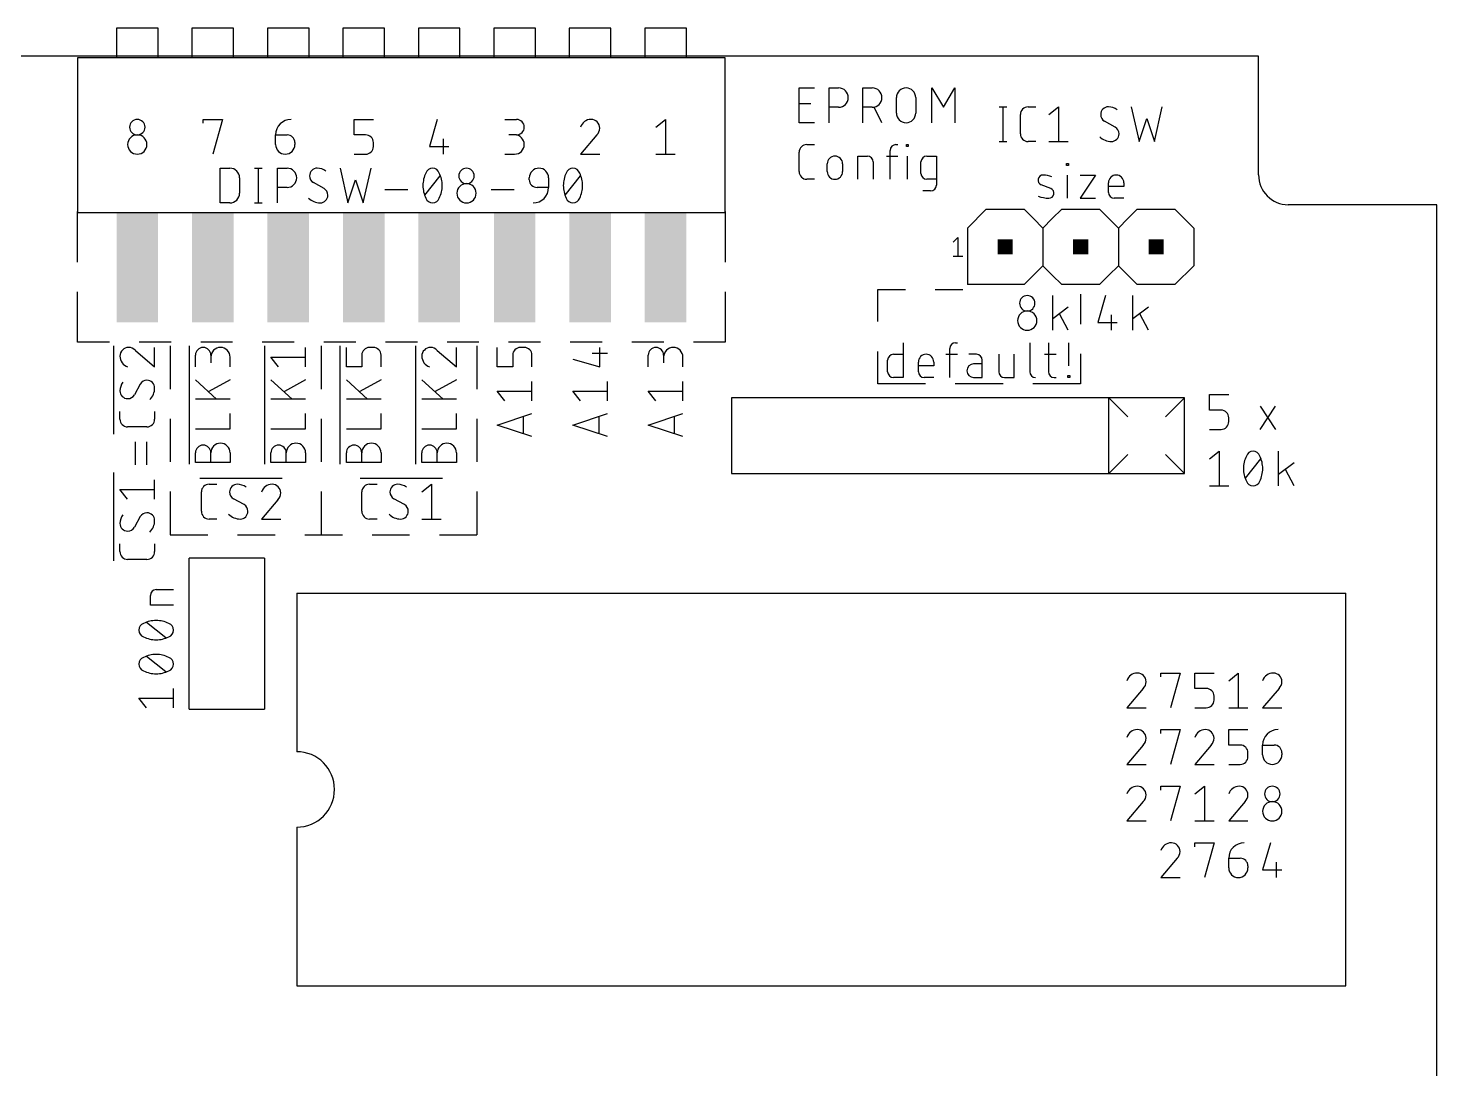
# Model space of a CAD drawing. Extents: x 0 to 102, y 0 to 90.
# Drawn here: x 54.59 to 102, y 40.92 to 75.94 of the extents above; entities that cross this region are included whole.
import ezdxf

# ---------------------------------------------------------------- set-up
doc = ezdxf.new("R2010")
doc.units = 0
for name, color, linetype in [('20', 30, 'CONTINUOUS'), ('21', 253, 'CONTINUOUS'), ('51', 253, 'CONTINUOUS')]:
    doc.layers.add(name, color=color, linetype=linetype)

# ---------------------------------------------------------------- blocks, each defined once
blk = doc.blocks.new('RECT')
blk.add_solid([(-0.5, -0.5), (0.5, -0.5), (-0.5, 0.5), (0.5, 0.5)])

msp = doc.modelspace()

# ---------------------------------------------------------------- linework, layer by layer
at = {"layer": '20'}
for p, q in [((96, 75), (6, 75)), ((96, 71), (96, 75)), ((102, 70), (97, 70)), ((102, 11), (102, 70))]:
    msp.add_line(p, q, dxfattribs=at)
msp.add_arc((97, 71), 1, 180, 270, dxfattribs=at)
at = {"layer": '21'}
for p, q in [((58.9612, 75.9387), (57.5613, 75.9387)), ((57.5613, 75.9387), (57.5613, 74.9387)), ((58.9612, 74.9387), (58.9612, 75.9387)), ((61.5013, 75.9387), (60.1013, 75.9387)), ((60.1013, 75.9387), (60.1013, 74.9387)), ((61.5013, 74.9387), (61.5013, 75.9387)), ((64.0413, 75.9387), (62.6413, 75.9387)), ((62.6413, 75.9387), (62.6413, 74.9387)), ((64.0413, 74.9387), (64.0413, 75.9387)), ((66.5812, 75.9387), (65.1813, 75.9387)), ((65.1813, 75.9387), (65.1813, 74.9387)), ((66.5812, 74.9387), (66.5812, 75.9387)), ((69.1213, 75.9387), (67.7212, 75.9387)), ((67.7212, 75.9387), (67.7212, 74.9387)), ((69.1213, 74.9387), (69.1213, 75.9387)), ((71.6613, 75.9387), (70.2613, 75.9387)), ((70.2613, 75.9387), (70.2613, 74.9387)), ((71.6613, 74.9387), (71.6613, 75.9387)), ((74.2013, 75.9387), (72.8013, 75.9387)), ((72.8013, 75.9387), (72.8013, 74.9387)), ((74.2013, 74.9387), (74.2013, 75.9387)), ((76.7413, 75.9387), (75.3413, 75.9387)), ((75.3413, 75.9387), (75.3413, 74.9387)), ((76.7413, 74.9387), (76.7413, 75.9387)), ((75.3413, 74.9387), (56.2513, 74.9387)), ((56.2513, 74.9387), (56.2513, 69.7687)), ((76.7413, 74.9387), (75.3413, 74.9387)), ((78.0513, 74.9387), (76.7413, 74.9387)), ((78.0513, 69.7687), (78.0513, 74.9387)), ((80.5371, 72.7583), (80.5371, 73.9267)), ((80.5371, 73.9267), (81.0563, 73.9267)), ((81.5423, 72.7583), (81.5423, 73.9267)), ((81.5423, 73.9267), (81.8669, 73.9267)), ((82.6758, 72.7583), (82.6758, 73.9267)), ((82.6758, 73.9267), (83.0003, 73.9267)), ((83.8114, 73.0829), (83.8114, 73.6021)), ((84.4605, 73.6021), (84.4605, 73.0829)), ((85.0038, 72.7583), (85.0038, 73.9267)), ((85.0038, 73.9267), (85.3932, 73.2776)), ((85.3932, 73.2776), (85.7827, 73.9267)), ((85.7827, 73.9267), (85.7827, 72.7583)), ((80.5371, 73.4074), (80.9265, 73.4074)), ((81.8669, 73.2776), (81.5423, 73.2776)), ((83.0003, 73.2776), (82.6758, 73.2776)), ((83.3249, 72.7583), (83.0652, 73.2776)), ((87.2674, 73.2917), (87.527, 73.2917)), ((87.3972, 73.2917), (87.3972, 72.1233)), ((87.9837, 72.3829), (87.9837, 73.0321)), ((88.2433, 73.2917), (88.503, 73.2917)), ((88.9395, 73.0321), (89.2641, 73.2917)), ((89.2641, 73.2917), (89.2641, 72.1233)), ((91.7166, 73.2917), (91.9762, 72.1233)), ((92.4955, 72.1233), (92.7552, 73.2917)), ((60.4767, 72.7381), (60.4767, 72.868)), ((60.4767, 72.868), (61.1258, 72.868)), ((61.1258, 72.868), (60.8012, 71.6996)), ((65.5567, 72.3487), (65.5567, 72.868)), ((65.5567, 72.868), (66.2058, 72.868)), ((68.3563, 72.868), (68.0967, 71.9592)), ((70.6367, 72.868), (71.0262, 72.868)), ((75.7167, 72.6083), (76.0412, 72.868)), ((76.0412, 72.868), (76.0412, 71.6996)), ((81.0563, 72.7583), (80.5371, 72.7583)), ((91.1733, 72.6101), (90.8163, 72.8049)), ((91.9762, 72.1233), (92.2359, 72.9022)), ((92.2359, 72.9022), (92.4955, 72.1233)), ((62.9167, 72.3487), (63.3062, 72.3487)), ((62.9167, 72.0241), (62.9167, 72.3487)), ((63.5658, 72.089), (63.5658, 72.0241)), ((65.9462, 72.3487), (65.5567, 72.3487)), ((66.2058, 71.9592), (66.2058, 72.089)), ((68.5511, 72.2188), (68.5511, 71.6996)), ((71.0262, 72.3487), (70.7665, 72.3487)), ((73.7284, 72.3487), (73.1767, 71.6996)), ((87.2674, 72.1233), (87.527, 72.1233)), ((88.503, 72.1233), (88.2433, 72.1233)), ((88.9395, 72.1233), (89.5886, 72.1233)), ((65.5567, 71.6996), (65.9462, 71.6996)), ((68.0967, 71.9592), (68.7458, 71.9592)), ((70.6367, 71.6996), (70.9612, 71.6996)), ((73.1767, 71.6996), (73.8258, 71.6996)), ((75.7167, 71.6996), (76.3658, 71.6996)), ((80.5371, 71.1129), (80.5371, 71.7621)), ((80.7967, 72.0217), (81.0563, 72.0217)), ((82.5103, 70.8533), (82.5103, 71.6322)), ((82.5103, 71.6322), (82.8348, 71.6322)), ((83.4718, 71.6322), (83.8613, 71.6322)), ((83.6016, 70.8533), (83.6016, 71.827)), ((83.7964, 72.0217), (83.8613, 72.0217)), ((84.1472, 71.9568), (84.1472, 72.0217)), ((84.1472, 72.0217), (84.2121, 72.0217)), ((84.2121, 71.9568), (84.1472, 71.9568)), ((84.1796, 70.8533), (84.1796, 71.6322)), ((84.2121, 72.0217), (84.2121, 71.9568)), ((84.8327, 71.6322), (85.1573, 71.6322)), ((85.1573, 71.6322), (85.1573, 70.6586)), ((81.4816, 71.1129), (81.4816, 71.3726)), ((82.0009, 71.3726), (82.0009, 71.1129)), ((83.0296, 71.4375), (83.0296, 70.8533)), ((84.638, 71.048), (84.638, 71.4375)), ((89.5378, 71.3218), (89.5378, 71.3867)), ((89.5378, 71.3867), (89.6027, 71.3867)), ((89.6027, 71.3218), (89.5378, 71.3218)), ((89.6027, 71.3867), (89.6027, 71.3218)), ((81.0563, 70.8533), (80.7967, 70.8533)), ((85.1573, 70.8533), (84.8327, 70.8533)), ((89.0087, 70.5429), (88.6841, 70.6727)), ((89.5703, 70.2183), (89.5703, 70.9972)), ((89.9964, 70.9972), (90.5157, 70.9972)), ((90.5157, 70.9972), (89.9964, 70.2183)), ((90.9489, 70.413), (90.9489, 70.7376)), ((91.4682, 70.7376), (91.4682, 70.6078)), ((84.9625, 70.4638), (84.7029, 70.4638)), ((89.9964, 70.2183), (90.5157, 70.2183)), ((91.4682, 70.6078), (90.9489, 70.6078)), ((91.4682, 70.2183), (91.1437, 70.2183)), ((56.2513, 69.7687), (56.2513, 69.7388)), ((56.2513, 68.0688), (56.2513, 69.7687)), ((56.2513, 69.7388), (78.0513, 69.7388)), ((78.0513, 69.7388), (78.0513, 69.7687)), ((78.0513, 69.7687), (78.0513, 68.0688)), ((86.8363, 69.85), (86.2013, 69.215)), ((86.8363, 69.85), (88.1063, 69.85)), ((88.1063, 69.85), (88.4237, 69.5325)), ((89.0588, 69.5325), (89.3762, 69.85)), ((89.3762, 69.85), (90.6463, 69.85)), ((89.3762, 69.85), (90.6463, 69.85)), ((90.6463, 69.85), (90.9638, 69.5325)), ((91.5988, 69.5325), (91.9163, 69.85)), ((91.9163, 69.85), (93.1863, 69.85)), ((93.1863, 69.85), (93.8213, 69.215)), ((85.725, 68.7388), (85.8838, 68.8975)), ((85.8838, 68.8975), (85.8838, 68.2625)), ((86.2013, 69.215), (86.2013, 67.945)), ((93.8213, 69.215), (93.8213, 67.945)), ((85.725, 68.2625), (86.0425, 68.2625)), ((86.2013, 67.945), (86.2013, 67.31)), ((93.8213, 67.945), (93.1863, 67.31)), ((88.4237, 67.6275), (88.1063, 67.31)), ((89.3762, 67.31), (89.0588, 67.6275)), ((90.9638, 67.6275), (90.6463, 67.31)), ((91.9163, 67.31), (91.5988, 67.6275)), ((56.2513, 65.3688), (56.2513, 67.0688)), ((78.0513, 67.0688), (78.0513, 65.3688)), ((83.185, 66.0637), (83.185, 67.1513)), ((83.185, 67.1513), (84.1138, 67.1513)), ((85.1138, 67.1513), (86.0425, 67.1513)), ((88.1063, 67.31), (86.2013, 67.31)), ((89.0733, 65.7733), (89.0733, 66.9417)), ((90.6463, 67.31), (89.3762, 67.31)), ((90.0113, 66.9925), (90.0113, 65.9844)), ((90.8483, 66.9417), (90.5887, 66.0329)), ((91.772, 65.7733), (91.772, 66.9417)), ((93.1863, 67.31), (91.9163, 67.31)), ((89.5926, 66.5522), (89.0733, 66.1628)), ((92.2913, 66.5522), (91.772, 66.1628)), ((89.5926, 65.7733), (89.3005, 66.325)), ((90.5887, 66.0329), (91.2378, 66.0329)), ((91.0431, 66.2926), (91.0431, 65.7733)), ((92.2913, 65.7733), (91.9992, 66.325)), ((57.324, 65.3688), (56.2513, 65.3688)), ((57.4739, 62.2801), (57.4739, 65.2463)), ((58.1963, 65.0981), (58.8454, 64.5463)), ((59.3967, 65.3688), (58.324, 65.3688)), ((58.8454, 64.5463), (58.8454, 65.1955)), ((59.3725, 65.2463), (59.3725, 63.7963)), ((60.0139, 61.274), (60.0139, 65.2463)), ((61.4694, 65.3688), (60.3967, 65.3688)), ((63.5422, 65.3688), (62.4694, 65.3688)), ((62.5539, 61.274), (62.5539, 65.2463)), ((63.9255, 64.5463), (63.9255, 65.1955)), ((64.4525, 65.2463), (64.4525, 63.7963)), ((65.6149, 65.3688), (64.5422, 65.3688)), ((65.0939, 61.274), (65.0939, 65.2463)), ((65.297, 64.5463), (65.297, 65.1955)), ((66.2058, 65.1955), (66.076, 65.1955)), ((67.6876, 65.3688), (66.6149, 65.3688)), ((67.6339, 61.274), (67.6339, 65.2463)), ((68.3563, 65.0981), (69.0055, 64.5463)), ((69.7603, 65.3688), (68.6876, 65.3688)), ((69.0055, 64.5463), (69.0055, 65.1955)), ((69.6912, 65.2463), (69.6912, 63.7963)), ((70.377, 64.5463), (70.377, 65.1955)), ((71.8331, 65.3688), (70.7603, 65.3688)), ((71.2858, 65.1955), (71.156, 65.1955)), ((73.9058, 65.3688), (72.8331, 65.3688)), ((73.5662, 65.0007), (74.0855, 65.0007)), ((73.8258, 64.5463), (73.8258, 65.1955)), ((75.9785, 65.3688), (74.9058, 65.3688)), ((78.0513, 65.3688), (76.9785, 65.3688)), ((83.185, 63.9763), (83.185, 65.0637)), ((83.7104, 64.9647), (84.035, 64.9647)), ((84.035, 65.3542), (84.035, 64.1858)), ((85.4737, 64.9647), (85.8632, 64.9647)), ((85.6035, 64.1858), (85.6035, 65.1595)), ((85.7982, 65.3542), (85.8632, 65.3542)), ((86.5072, 64.9647), (86.2476, 64.9647)), ((87.2554, 64.9647), (87.2554, 64.3805)), ((87.7746, 64.1858), (87.7746, 64.9647)), ((88.299, 65.3542), (88.299, 64.3805)), ((88.7969, 64.9647), (89.1864, 64.9647)), ((88.9267, 65.3542), (88.9267, 64.3805)), ((89.6105, 64.5753), (89.6105, 65.3542)), ((90.0113, 64.9844), (90.0113, 63.9763)), ((60.2171, 64.5463), (60.2171, 64.9358)), ((60.7363, 64.9358), (60.7363, 64.6762)), ((61.3855, 64.5463), (61.3855, 64.8709)), ((63.0167, 64.5463), (62.757, 64.8709)), ((62.757, 64.8709), (63.9255, 64.8709)), ((65.8163, 64.5463), (65.297, 64.5463)), ((65.8163, 64.9358), (65.8163, 64.5463)), ((66.4655, 64.5463), (66.4655, 64.9358)), ((70.8963, 64.5463), (70.377, 64.5463)), ((70.8963, 64.9358), (70.8963, 64.5463)), ((71.5455, 64.5463), (71.5455, 64.9358)), ((72.9171, 64.806), (73.8258, 64.5463)), ((75.4571, 64.5463), (75.4571, 64.9358)), ((75.9763, 64.9358), (75.9763, 64.6762)), ((76.6255, 64.5463), (76.6255, 64.8709)), ((83.5157, 64.3805), (83.5157, 64.77)), ((84.5503, 64.3805), (84.5503, 64.7051)), ((85.0696, 64.5753), (84.5503, 64.5753)), ((85.0696, 64.7051), (85.0696, 64.5753)), ((86.702, 64.6402), (86.4099, 64.6402)), ((86.702, 64.1858), (86.702, 64.77)), ((60.2171, 64.1075), (60.9311, 63.4584)), ((61.3855, 64.1075), (60.6714, 63.718)), ((62.757, 64.1075), (63.4711, 63.4584)), ((63.9255, 64.1075), (63.2114, 63.718)), ((65.297, 64.1075), (66.0111, 63.4584)), ((66.4655, 64.1075), (65.7514, 63.718)), ((67.8371, 64.1075), (68.5511, 63.4584)), ((69.0055, 64.1075), (68.2914, 63.718)), ((71.5455, 63.4033), (71.5455, 64.0525)), ((74.0855, 63.4033), (74.0855, 64.0525)), ((76.6255, 63.4033), (76.6255, 64.0525)), ((84.035, 64.1858), (83.7104, 64.1858)), ((85.0696, 64.1858), (84.745, 64.1858)), ((86.4099, 64.1858), (86.702, 64.1858)), ((87.4501, 64.1858), (87.7746, 64.1858)), ((89.1215, 64.1858), (89.1864, 64.1858)), ((89.578, 64.1858), (89.578, 64.2507)), ((89.578, 64.2507), (89.6429, 64.2507)), ((89.6429, 64.1858), (89.578, 64.1858)), ((89.6429, 64.2507), (89.6429, 64.1858)), ((58.3586, 63.9607), (58.1639, 63.6037)), ((70.6367, 63.4033), (70.377, 63.7279)), ((70.377, 63.7279), (71.5455, 63.7279)), ((73.1767, 63.4033), (72.9171, 63.7279)), ((72.9171, 63.7279), (74.0855, 63.7279)), ((75.7167, 63.4033), (75.4571, 63.7279)), ((75.4571, 63.7279), (76.6255, 63.7279)), ((84.7938, 63.9763), (83.185, 63.9763)), ((87.4025, 63.9763), (85.7938, 63.9763)), ((90.0113, 63.9763), (88.4025, 63.9763)), ((94.3483, 63.0887), (94.3483, 63.608)), ((94.3483, 63.608), (94.9974, 63.608)), ((61.3855, 63.4584), (60.2171, 63.4584)), ((63.9255, 63.4584), (62.757, 63.4584)), ((66.4655, 63.4584), (65.297, 63.4584)), ((69.0055, 63.4584), (67.8371, 63.4584)), ((78.2638, 63.5), (78.2638, 60.96)), ((90.9638, 63.5), (78.2638, 63.5)), ((90.9638, 63.5), (91.5988, 62.865)), ((93.5038, 63.5), (90.9638, 63.5)), ((90.9638, 60.96), (90.9638, 63.5)), ((93.5038, 63.5), (92.8688, 62.865)), ((93.5038, 60.96), (93.5038, 63.5)), ((94.7378, 63.0887), (94.3483, 63.0887)), ((96.0515, 62.4396), (96.5708, 63.2185)), ((96.0515, 63.2185), (96.5708, 62.4396)), ((57.6771, 62.7834), (57.6771, 63.043)), ((58.8454, 63.043), (58.8454, 62.7834)), ((59.3725, 62.7963), (59.3725, 61.3463)), ((61.3855, 62.4531), (61.3855, 62.9724)), ((63.9255, 62.4531), (63.9255, 62.9724)), ((64.4525, 62.7963), (64.4525, 61.3463)), ((66.4655, 62.4531), (66.4655, 62.9724)), ((69.0055, 62.4531), (69.0055, 62.9724)), ((69.6912, 62.7963), (69.6912, 61.3463)), ((70.377, 62.5849), (71.5455, 62.9744)), ((71.5455, 62.1954), (70.377, 62.5849)), ((71.2533, 62.877), (71.2533, 62.2928)), ((72.9171, 62.5849), (74.0855, 62.9744)), ((74.0855, 62.1954), (72.9171, 62.5849)), ((73.7934, 62.877), (73.7934, 62.2928)), ((75.4571, 62.5849), (76.6255, 62.9744)), ((76.6255, 62.1954), (75.4571, 62.5849)), ((76.3334, 62.877), (76.3334, 62.2928)), ((94.9974, 62.6992), (94.9974, 62.829)), ((58.5858, 62.5237), (57.9367, 62.5237)), ((60.2171, 62.4531), (61.3855, 62.4531)), ((62.757, 62.4531), (63.9255, 62.4531)), ((65.297, 62.4531), (66.4655, 62.4531)), ((67.8371, 62.4531), (69.0055, 62.4531)), ((94.3483, 62.4396), (94.7378, 62.4396)), ((58.1963, 61.2429), (58.1963, 62.0219)), ((58.5858, 61.2429), (58.5858, 62.0219)), ((60.2171, 61.3248), (60.2171, 61.6493)), ((60.7363, 61.3248), (60.7363, 61.6493)), ((61.3855, 61.6493), (61.3855, 61.3248)), ((62.757, 61.3248), (62.757, 61.6493)), ((63.2763, 61.3248), (63.2763, 61.6493)), ((63.9255, 61.6493), (63.9255, 61.3248)), ((65.297, 61.3248), (65.297, 61.6493)), ((65.8163, 61.3248), (65.8163, 61.6493)), ((66.4655, 61.6493), (66.4655, 61.3248)), ((67.8371, 61.3248), (67.8371, 61.6493)), ((68.3563, 61.3248), (68.3563, 61.6493)), ((69.0055, 61.6493), (69.0055, 61.3248)), ((94.3483, 61.4433), (94.6729, 61.703)), ((94.6729, 61.703), (94.6729, 60.5346)), ((96.6747, 60.5346), (96.6747, 61.703)), ((61.3855, 61.3248), (60.2171, 61.3248)), ((63.9255, 61.3248), (62.757, 61.3248)), ((66.4655, 61.3248), (65.297, 61.3248)), ((69.0055, 61.3248), (67.8371, 61.3248)), ((90.9638, 60.96), (91.5988, 61.595)), ((93.5038, 60.96), (92.8688, 61.595)), ((95.5562, 60.7942), (96.0755, 61.4433)), ((97.1939, 61.3135), (96.6747, 60.924)), ((57.4739, 58.0152), (57.4739, 60.9847)), ((58.8454, 60.0886), (58.8454, 60.7378)), ((60.3671, 60.7949), (63.1404, 60.7949)), ((65.7646, 60.7949), (68.5379, 60.7949)), ((78.2638, 60.96), (90.9638, 60.96)), ((90.9638, 60.96), (93.5038, 60.96)), ((97.1939, 60.5346), (96.9018, 61.0863)), ((57.9367, 60.0886), (57.6771, 60.4132)), ((57.6771, 60.4132), (58.8454, 60.4132)), ((59.3725, 60.3463), (59.3725, 58.8963)), ((60.4179, 59.6829), (60.4179, 60.3321)), ((60.6775, 60.5917), (60.9372, 60.5917)), ((64.4525, 60.3463), (64.4525, 58.8963)), ((65.8154, 59.6829), (65.8154, 60.3321)), ((66.075, 60.5917), (66.3347, 60.5917)), ((67.838, 60.3321), (68.1626, 60.5917)), ((68.1626, 60.5917), (68.1626, 59.4233)), ((69.6912, 60.3463), (69.6912, 58.8963)), ((94.3483, 60.5346), (94.9974, 60.5346)), ((61.8549, 59.9101), (61.4979, 60.1049)), ((62.9922, 60.0724), (62.4405, 59.4233)), ((67.2524, 59.9101), (66.8954, 60.1049)), ((58.3586, 59.503), (58.1639, 59.146)), ((60.9372, 59.4233), (60.6775, 59.4233)), ((62.4405, 59.4233), (63.0896, 59.4233)), ((66.3347, 59.4233), (66.075, 59.4233)), ((67.838, 59.4233), (68.4871, 59.4233)), ((59.3725, 58.8963), (60.6363, 58.8963)), ((61.6363, 58.8963), (62.9, 58.8963)), ((63.9, 58.8963), (65.1638, 58.8963)), ((66.1638, 58.8963), (67.4275, 58.8963)), ((68.4275, 58.8963), (69.6912, 58.8963)), ((57.6771, 58.3257), (57.6771, 58.5853)), ((58.8454, 58.5853), (58.8454, 58.3257)), ((58.5858, 58.066), (57.9367, 58.066)), ((60.0075, 53.0225), (60.0075, 58.1025)), ((62.5475, 58.1025), (60.0075, 58.1025)), ((62.5475, 58.1025), (62.5475, 53.0225)), ((58.8963, 57.0484), (59.4805, 57.0484)), ((63.627, 56.9278), (63.627, 51.5938)), ((63.627, 56.9278), (98.933, 56.9278)), ((98.933, 43.7198), (98.933, 56.9278)), ((58.7015, 56.5291), (58.7015, 56.8537)), ((59.4805, 56.5291), (58.7015, 56.5291)), ((59.2208, 55.4242), (58.5717, 55.9435)), ((59.2208, 54.2812), (58.5717, 54.8005)), ((92.7086, 54.1119), (92.7086, 54.2417)), ((92.7086, 54.2417), (93.3577, 54.2417)), ((93.3577, 54.2417), (93.0332, 53.0733)), ((93.8516, 53.7224), (93.8516, 54.2417)), ((93.8516, 54.2417), (94.5007, 54.2417)), ((94.9946, 53.9821), (95.3191, 54.2417)), ((95.3191, 54.2417), (95.3191, 53.0733)), ((59.4805, 53.0733), (59.4805, 53.7224)), ((92.1173, 53.7224), (91.5656, 53.0733)), ((94.2411, 53.7224), (93.8516, 53.7224)), ((96.6893, 53.7224), (96.1376, 53.0733)), ((58.5717, 53.0733), (58.312, 53.3979)), ((58.312, 53.3979), (59.4805, 53.3979)), ((94.5007, 53.3329), (94.5007, 53.4628)), ((60.0075, 53.0225), (62.5475, 53.0225)), ((91.5656, 53.0733), (92.2147, 53.0733)), ((93.8516, 53.0733), (94.2411, 53.0733)), ((94.9946, 53.0733), (95.6437, 53.0733)), ((96.1376, 53.0733), (96.7867, 53.0733)), ((92.7086, 52.2069), (92.7086, 52.3367)), ((92.7086, 52.3367), (93.3577, 52.3367)), ((93.3577, 52.3367), (93.0332, 51.1683)), ((94.9946, 51.8174), (94.9946, 52.3367)), ((94.9946, 52.3367), (95.6437, 52.3367)), ((92.1173, 51.8174), (91.5656, 51.1683)), ((94.4033, 51.8174), (93.8516, 51.1683)), ((95.3841, 51.8174), (94.9946, 51.8174)), ((96.1376, 51.8174), (96.5271, 51.8174)), ((96.1376, 51.4929), (96.1376, 51.8174)), ((95.6437, 51.4279), (95.6437, 51.5578)), ((96.7867, 51.5578), (96.7867, 51.4929)), ((91.5656, 51.1683), (92.2147, 51.1683)), ((93.8516, 51.1683), (94.5007, 51.1683)), ((94.9946, 51.1683), (95.3841, 51.1683)), ((92.7086, 50.3019), (92.7086, 50.4317)), ((92.7086, 50.4317), (93.3577, 50.4317)), ((93.3577, 50.4317), (93.0332, 49.2633)), ((93.8516, 50.1721), (94.1762, 50.4317)), ((94.1762, 50.4317), (94.1762, 49.2633)), ((92.1173, 49.9124), (91.5656, 49.2633)), ((95.5463, 49.9124), (94.9946, 49.2633)), ((63.627, 49.0538), (63.627, 43.7198)), ((91.5656, 49.2633), (92.2147, 49.2633)), ((93.8516, 49.2633), (94.5007, 49.2633)), ((94.9946, 49.2633), (95.6437, 49.2633)), ((93.8516, 48.3969), (93.8516, 48.5267)), ((93.8516, 48.5267), (94.5007, 48.5267)), ((94.5007, 48.5267), (94.1762, 47.3583)), ((96.3972, 48.5267), (96.1376, 47.6179)), ((93.2603, 48.0074), (92.7086, 47.3583)), ((94.9946, 48.0074), (95.3841, 48.0074)), ((94.9946, 47.6829), (94.9946, 48.0074)), ((95.6437, 47.7478), (95.6437, 47.6829)), ((96.1376, 47.6179), (96.7867, 47.6179)), ((96.592, 47.8776), (96.592, 47.3583)), ((92.7086, 47.3583), (93.3577, 47.3583)), ((63.627, 43.7198), (98.933, 43.7198))]:
    msp.add_line(p, q, dxfattribs=at)
for centre, radius, start, end in [((81.8669, 73.6021), 0.3246, 270, 90), ((83.0003, 73.6021), 0.3246, 270, 90), ((84.1359, 73.6021), 0.3246, 0, 180), ((84.1359, 73.0829), 0.3246, 180, 0), ((88.2433, 73.0321), 0.2596, 90.0007, 180), ((90.9461, 73.0321), 0.2596, 89.9993, 180), ((90.9502, 73.0321), 0.2637, 179.9998, 239.4902), ((90.9461, 72.8049), 0.4868, 53.1301, 89.9993), ((58.2612, 72.6083), 0.2596, 0, 180), ((58.2612, 72.6083), 0.2596, 180, 0), ((63.436, 72.3487), 0.5193, 90.0003, 180), ((71.0262, 72.6083), 0.2596, 270, 90), ((73.5337, 72.4927), 0.3753, 90.0001, 162.0549), ((73.5337, 72.5759), 0.2921, 0, 90), ((73.5121, 72.5759), 0.3138, 313.604, 359.9996), ((91.0394, 72.3829), 0.2637, 0.0001, 59.4899), ((58.2612, 72.0241), 0.3246, 0, 180), ((63.3062, 72.089), 0.2596, 0, 90), ((65.9462, 72.089), 0.2596, 0, 90), ((70.9612, 72.0241), 0.3246, 270, 90), ((88.2433, 72.3829), 0.2596, 180, 270), ((91.0435, 72.6718), 0.5485, 224.761, 269.9999), ((91.0435, 72.3829), 0.2596, 270, 0), ((58.2612, 72.0241), 0.3246, 180, 0), ((63.2412, 72.0241), 0.3246, 180, 0), ((65.9462, 71.9592), 0.2596, 270, 0), ((80.7967, 71.7621), 0.2596, 90.0007, 180), ((81.7412, 71.3726), 0.2596, 0, 180), ((82.8348, 71.4375), 0.1947, 0.0009, 90), ((83.7964, 71.827), 0.1947, 90.0009, 180), ((84.8327, 71.4375), 0.1947, 90, 180), ((80.7967, 71.1129), 0.2596, 180, 270), ((81.7412, 71.1129), 0.2596, 180, 0), ((84.8327, 71.048), 0.1947, 180, 270), ((84.9625, 70.6586), 0.1947, 270.0009, 0), ((88.7466, 70.8289), 0.1683, 89.1818, 248.1989), ((88.7385, 70.2602), 0.7371, 65.7612, 89.1819), ((91.2086, 70.7376), 0.2596, 0, 180), ((88.9595, 71.319), 1.1008, 250.209, 269.1819), ((88.9462, 70.3866), 0.1683, 269.1818, 68.1989), ((91.1437, 70.413), 0.1947, 180, 270), ((88.2145, 66.6821), 0.2596, 0, 180), ((88.2145, 66.0979), 0.3246, 0, 180), ((88.2145, 66.6821), 0.2596, 180, 0), ((88.2145, 66.0979), 0.3246, 180, 0), ((57.9692, 64.9034), 0.2921, 90, 180), ((57.9692, 64.8817), 0.3137, 43.6034, 90.0002), ((60.4767, 64.9358), 0.2596, 0, 180), ((61.0609, 64.8709), 0.3246, 0, 180), ((66.076, 64.9358), 0.2596, 90, 180), ((66.2058, 64.9358), 0.2596, 0, 90), ((68.1292, 64.9034), 0.2921, 90, 180), ((68.1292, 64.8817), 0.3137, 43.6034, 90.0002), ((71.156, 64.9358), 0.2596, 90, 180), ((71.2858, 64.9358), 0.2596, 0, 90), ((75.7167, 64.9358), 0.2596, 0, 180), ((76.3009, 64.8709), 0.3246, 0, 180), ((83.7104, 64.77), 0.1947, 90, 180), ((84.8099, 64.7051), 0.2596, 0, 180), ((85.7983, 65.1595), 0.1947, 90.0009, 180), ((86.5072, 64.77), 0.1947, 0, 90), ((58.0523, 64.9034), 0.3753, 180.0001, 252.0554), ((68.2123, 64.9034), 0.3753, 180.0001, 252.0554), ((86.4099, 64.413), 0.2272, 90, 270), ((58.1639, 63.7335), 0.4868, 143.1294, 180), ((58.5858, 63.8269), 0.2637, 90.0001, 149.4899), ((58.5858, 63.8309), 0.2596, 0, 90), ((83.7104, 64.3805), 0.1947, 180, 270), ((84.745, 64.3805), 0.1947, 180, 270), ((87.4501, 64.3805), 0.1947, 180, 270), ((88.4937, 64.3805), 0.1947, 180, 270), ((89.1215, 64.3805), 0.1947, 180, 270), ((57.9367, 63.7335), 0.2596, 180, 270), ((57.9367, 63.7376), 0.2637, 269.9998, 329.4902), ((58.2969, 63.8309), 0.5485, 314.761, 359.9999), ((94.7378, 62.829), 0.2596, 0, 90), ((57.9367, 62.7834), 0.2596, 180.0014, 270), ((58.5858, 62.7834), 0.2596, 270, 0), ((94.7378, 62.6992), 0.2596, 270, 0), ((60.4767, 61.6493), 0.2596, 0, 180), ((61.0609, 61.6493), 0.3246, 0, 180), ((63.0167, 61.6493), 0.2596, 0, 180), ((63.6009, 61.6493), 0.3246, 0, 180), ((65.5567, 61.6493), 0.2596, 0, 180), ((66.1409, 61.6493), 0.3246, 0, 180), ((68.0967, 61.6493), 0.2596, 0, 180), ((68.6809, 61.6493), 0.3246, 0, 180), ((95.8158, 61.4628), 0.2402, 90, 161.0751), ((95.8158, 61.4628), 0.2402, 18.9248, 90.0002), ((96.4541, 61.1188), 0.9628, 154.0109, 180.0001), ((95.1776, 61.1188), 0.9629, 359.9999, 25.9891), ((96.4542, 61.1188), 0.9629, 180, 205.9888), ((95.8158, 60.7747), 0.2402, 198.9254, 269.9998), ((95.8158, 60.7747), 0.2402, 270, 341.0747), ((95.1775, 61.1188), 0.9629, 334.0112, 360), ((60.6775, 60.3321), 0.2596, 90.0007, 180), ((61.6277, 60.3321), 0.2596, 89.9993, 180), ((61.6318, 60.3321), 0.2637, 179.9998, 239.4902), ((61.6277, 60.1049), 0.4868, 53.1301, 89.9993), ((62.7975, 60.2164), 0.3753, 90.0001, 162.0549), ((62.7975, 60.2996), 0.2921, 0, 90), ((62.7759, 60.2996), 0.3138, 313.604, 359.9996), ((66.075, 60.3321), 0.2596, 90.0007, 180), ((67.0252, 60.3321), 0.2596, 89.9993, 180), ((67.0293, 60.3321), 0.2637, 179.9998, 239.4902), ((67.0252, 60.1049), 0.4868, 53.1301, 89.9993), ((61.721, 59.6829), 0.2637, 0.0001, 59.4899), ((67.1185, 59.6829), 0.2637, 0.0001, 59.4899), ((58.1639, 59.2759), 0.4868, 143.1294, 180), ((57.9367, 59.2759), 0.2596, 180, 270), ((58.5858, 59.3692), 0.2637, 90.0001, 149.4899), ((58.5858, 59.3732), 0.2596, 0, 90), ((58.2969, 59.3732), 0.5485, 314.761, 359.9999), ((60.6775, 59.6829), 0.2596, 180, 270), ((61.7251, 59.9718), 0.5485, 224.761, 269.9999), ((61.7251, 59.6829), 0.2596, 270, 0), ((66.075, 59.6829), 0.2596, 180, 270), ((67.1226, 59.9718), 0.5485, 224.761, 269.9999), ((67.1226, 59.6829), 0.2596, 270, 0), ((57.9367, 59.2799), 0.2637, 269.9998, 329.4902), ((57.9367, 58.3257), 0.2596, 180.0014, 270), ((58.5858, 58.3257), 0.2596, 270, 0), ((58.8963, 56.8537), 0.1947, 90.0009, 180), ((58.8963, 55.0455), 0.9629, 90.0001, 115.9889), ((58.8963, 55.0455), 0.9629, 64.0112, 90), ((58.5522, 55.6838), 0.2402, 108.924, 180.0001), ((58.5522, 55.6838), 0.2402, 180, 251.0758), ((59.2403, 55.6838), 0.2402, 0, 71.0747), ((59.2403, 55.6838), 0.2402, 288.9254, 359.9998), ((58.8963, 56.3222), 0.9629, 244.0111, 269.9999), ((58.8963, 56.3222), 0.9629, 270, 295.9888), ((58.5522, 54.5409), 0.2402, 108.924, 180.0001), ((58.5522, 54.5409), 0.2402, 180, 251.0758), ((58.8963, 53.9025), 0.9629, 90.0001, 115.9889), ((58.8963, 53.9025), 0.9629, 64.0112, 90), ((59.2403, 54.5409), 0.2402, 0, 71.0747), ((59.2403, 54.5409), 0.2402, 288.9254, 359.9998), ((58.8963, 55.1792), 0.9629, 244.0111, 269.9999), ((58.8963, 55.1792), 0.9629, 270, 295.9888), ((91.9226, 53.8664), 0.3753, 90.0001, 162.0549), ((91.9226, 53.9496), 0.2921, 0, 90), ((96.4946, 53.8664), 0.3753, 90.0001, 162.0549), ((96.4946, 53.9496), 0.2921, 0, 90), ((91.901, 53.9496), 0.3138, 313.604, 359.9996), ((94.2411, 53.4628), 0.2596, 0, 90), ((96.473, 53.9496), 0.3138, 313.604, 359.9996), ((94.2411, 53.3329), 0.2596, 270, 0), ((91.9226, 51.9614), 0.3753, 90.0001, 162.0549), ((91.9226, 52.0446), 0.2921, 0, 90), ((94.2086, 51.9614), 0.3753, 90.0001, 162.0549), ((94.2086, 52.0446), 0.2921, 0, 90), ((96.6569, 51.8174), 0.5193, 90.0003, 180), ((91.901, 52.0446), 0.3138, 313.604, 359.9996), ((94.187, 52.0446), 0.3138, 313.604, 359.9996), ((95.3841, 51.5578), 0.2596, 0, 90), ((96.5271, 51.5578), 0.2596, 0, 90), ((63.627, 50.3238), 1.27, 270, 90), ((95.3841, 51.4279), 0.2596, 270, 0), ((96.4621, 51.4929), 0.3246, 180, 0), ((91.9226, 50.0564), 0.3753, 90.0001, 162.0549), ((91.9226, 50.1396), 0.2921, 0, 90), ((95.3516, 50.0564), 0.3753, 90.0001, 162.0549), ((95.3516, 50.1396), 0.2921, 0, 90), ((96.4621, 50.1721), 0.2596, 0, 180), ((91.901, 50.1396), 0.3138, 313.604, 359.9996), ((95.33, 50.1396), 0.3138, 313.604, 359.9996), ((96.4621, 49.5879), 0.3246, 0, 180), ((96.4621, 50.1721), 0.2596, 180, 0), ((96.4621, 49.5879), 0.3246, 180, 0), ((93.0656, 48.1514), 0.3753, 90.0001, 162.0549), ((93.0656, 48.2346), 0.2921, 0, 90), ((95.5139, 48.0074), 0.5193, 90.0003, 180), ((93.044, 48.2346), 0.3138, 313.604, 359.9996), ((95.3841, 47.7478), 0.2596, 0, 90), ((95.3191, 47.6829), 0.3246, 180, 0)]:
    msp.add_arc(centre, radius, start, end, dxfattribs=at)
at = {"layer": '51'}
for p, q in [((61.0546, 70.0596), (61.0546, 71.228)), ((61.0546, 71.228), (61.3791, 71.228)), ((62.2018, 71.228), (62.4614, 71.228)), ((62.3316, 71.228), (62.3316, 70.0596)), ((62.9765, 70.0596), (62.9765, 71.228)), ((62.9765, 71.228), (63.301, 71.228)), ((65.0889, 71.228), (65.3486, 70.0596)), ((65.8678, 70.0596), (66.1275, 71.228)), ((61.7037, 70.9034), (61.7037, 70.3841)), ((64.5456, 70.5464), (64.1886, 70.7411)), ((65.3486, 70.0596), (65.6082, 70.8385)), ((65.6082, 70.8385), (65.8678, 70.0596)), ((67.9394, 70.3192), (68.4586, 70.9683)), ((71.4558, 70.8385), (71.4558, 70.9034)), ((72.1049, 70.9034), (72.1049, 70.5788)), ((72.6637, 70.3192), (73.183, 70.9683)), ((63.301, 70.5788), (62.9765, 70.5788)), ((66.5903, 70.5139), (67.3693, 70.5139)), ((70.1717, 70.5139), (70.9507, 70.5139)), ((72.1049, 70.5788), (71.7155, 70.5788)), ((61.3791, 70.0596), (61.0546, 70.0596)), ((62.2018, 70.0596), (62.4614, 70.0596)), ((88.4237, 69.5325), (88.7413, 69.215)), ((88.7413, 69.215), (89.0588, 69.5325)), ((90.9638, 69.5325), (91.2813, 69.215)), ((91.2813, 69.215), (91.5988, 69.5325)), ((88.7413, 69.215), (88.7413, 67.945)), ((91.2813, 69.215), (91.2813, 67.945)), ((88.7413, 67.945), (88.4237, 67.6275)), ((89.0588, 67.6275), (88.7413, 67.945)), ((91.2813, 67.945), (90.9638, 67.6275)), ((91.5988, 67.6275), (91.2813, 67.945))]:
    msp.add_line(p, q, dxfattribs=at)
for centre, radius, start, end in [((61.3791, 70.9034), 0.3246, 0, 90), ((63.301, 70.9034), 0.3246, 270, 90), ((64.3184, 70.9683), 0.2596, 89.9993, 180), ((64.3184, 70.7411), 0.4868, 53.1301, 89.9993), ((68.199, 70.9878), 0.2402, 90, 161.0751), ((68.199, 70.9878), 0.2402, 18.9248, 90.0002), ((69.342, 70.9683), 0.2596, 0, 180), ((71.7804, 70.9034), 0.3246, 0, 180), ((72.9234, 70.9878), 0.2402, 90, 161.0751), ((72.9234, 70.9878), 0.2402, 18.9248, 90.0002), ((64.3225, 70.9683), 0.2637, 179.9998, 239.4902), ((68.8373, 70.6437), 0.9629, 180, 205.9888), ((68.8373, 70.6438), 0.9628, 154.0109, 180.0001), ((67.5607, 70.6437), 0.9629, 359.9999, 25.9891), ((67.5607, 70.6437), 0.9629, 334.0112, 360), ((69.342, 70.3841), 0.3246, 0, 180), ((69.342, 70.9683), 0.2596, 180, 0), ((71.7155, 70.8385), 0.2596, 180, 270), ((73.5617, 70.6437), 0.9629, 180, 205.9888), ((73.5617, 70.6438), 0.9628, 154.0109, 180.0001), ((72.2851, 70.6437), 0.9629, 359.9999, 25.9891), ((72.2851, 70.6437), 0.9629, 334.0112, 360), ((61.3791, 70.3841), 0.3246, 269.9994, 0), ((64.4158, 70.6081), 0.5485, 224.761, 269.9999), ((64.4158, 70.3192), 0.2596, 270, 0), ((64.4118, 70.3192), 0.2637, 0.0001, 59.4899), ((68.199, 70.2997), 0.2402, 198.9254, 269.9998), ((68.199, 70.2997), 0.2402, 270, 341.0747), ((69.342, 70.3841), 0.3246, 180, 0), ((71.5857, 70.5788), 0.5193, 270, 0), ((72.9234, 70.2997), 0.2402, 198.9254, 269.9998), ((72.9234, 70.2997), 0.2402, 270, 341.0747)]:
    msp.add_arc(centre, radius, start, end, dxfattribs=at)

# ---------------------------------------------------------------- block references
at = {"layer": '51', "xscale": 1.4, "yscale": 3.7, "rotation": 180}
for p in [(58.2613, 67.8888), (60.8013, 67.8888), (63.3413, 67.8888), (65.8813, 67.8888), (68.4213, 67.8888), (70.9613, 67.8888), (73.5012, 67.8888), (76.0413, 67.8888)]:
    msp.add_blockref('RECT', p, dxfattribs=at)
at = {"layer": '51', "xscale": 0.508, "yscale": 0.508}
for p in [(87.4712, 68.58), (90.0113, 68.58), (92.5513, 68.58)]:
    msp.add_blockref('RECT', p, dxfattribs=at)

doc.saveas('drawing.dxf')
